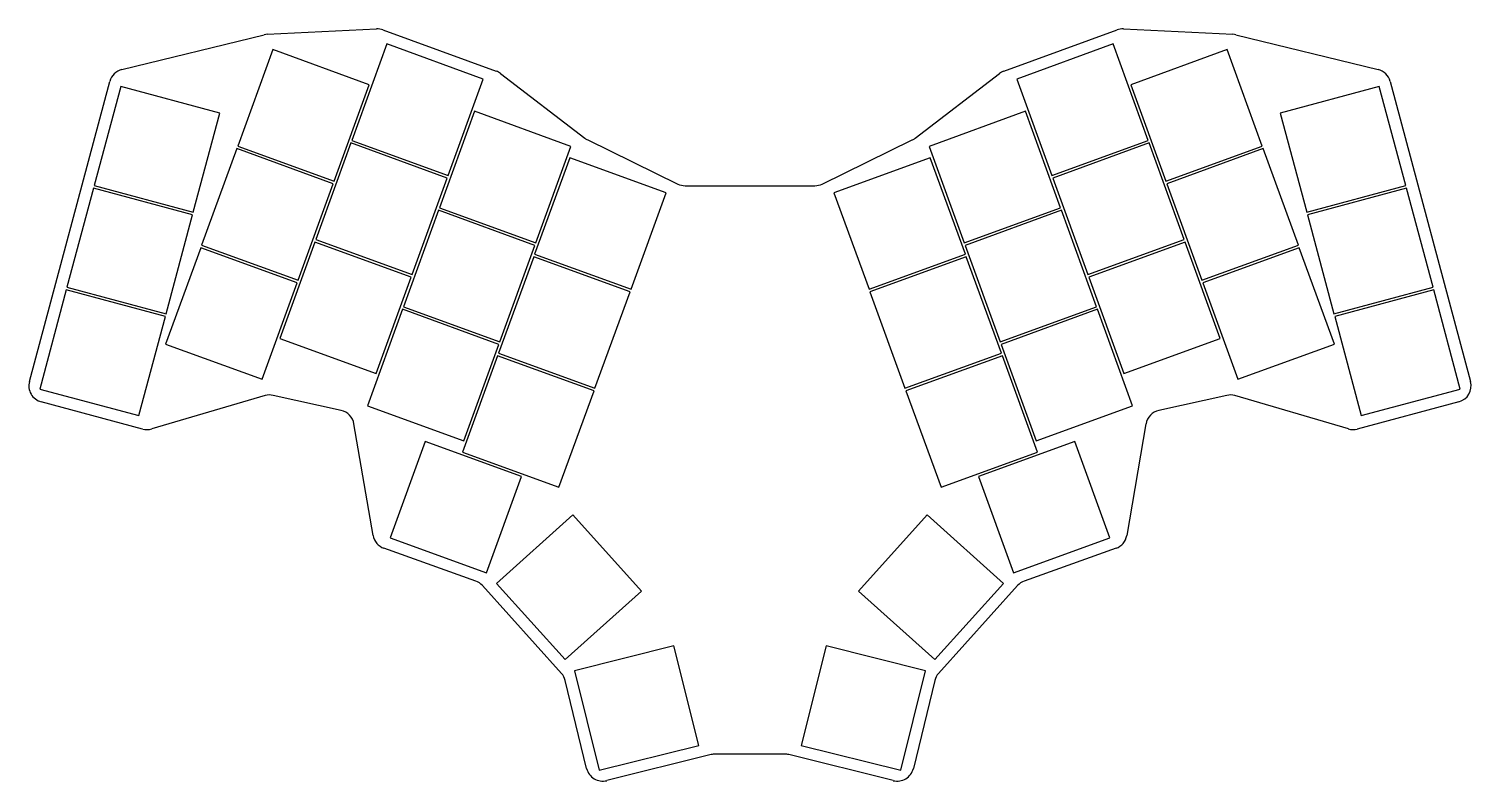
# Model space of a CAD drawing. Header units: millimetres. Extents: x 46 to 307, y -205 to -70.
import ezdxf

# ---------------------------------------------------------------- set-up
doc = ezdxf.new("R2010")
doc.units = ezdxf.units.MM

msp = doc.modelspace()

# ---------------------------------------------------------------- linework, layer by layer
for p, q in [((89.48, -70.73), (109.18, -69.75)), ((110.35, -69.93), (130.77, -77.36)), ((222.35, -77.36), (242.77, -69.93)), ((243.94, -69.75), (263.64, -70.73)), ((63.27, -77.08), (88.91, -70.81)), ((111.07, -72.48), (104.74, -89.86)), ((128.45, -78.81), (111.07, -72.48)), ((242.05, -72.48), (224.67, -78.81)), ((248.38, -89.86), (242.05, -72.48)), ((264.21, -70.81), (289.86, -77.08)), ((90.48, -73.5), (84.15, -90.88)), ((107.86, -79.83), (90.48, -73.5)), ((262.64, -73.5), (245.26, -79.83)), ((268.97, -90.88), (262.64, -73.5)), ((131.57, -77.8), (146.77, -89.47)), ((206.35, -89.47), (221.55, -77.8)), ((46.58, -133.33), (61.08, -79.22)), ((63.06, -80.14), (58.27, -98.01)), ((80.93, -84.93), (63.06, -80.14)), ((101.53, -97.21), (107.86, -79.83)), ((122.12, -96.19), (128.45, -78.81)), ((224.67, -78.81), (231, -96.19)), ((245.26, -79.83), (251.59, -97.21)), ((290.06, -80.14), (272.19, -84.93)), ((294.85, -98.01), (290.06, -80.14)), ((292.04, -79.22), (306.54, -133.33)), ((76.14, -102.79), (80.93, -84.93)), ((126.87, -84.62), (120.54, -102)), ((144.25, -90.94), (126.87, -84.62)), ((226.25, -84.62), (208.87, -90.94)), ((232.58, -102), (226.25, -84.62)), ((272.19, -84.93), (276.98, -102.79)), ((84.15, -90.88), (101.53, -97.21)), ((104.57, -90.33), (98.24, -107.72)), ((121.95, -96.66), (104.57, -90.33)), ((104.74, -89.86), (122.12, -96.19)), ((137.93, -108.33), (144.25, -90.94)), ((147.28, -89.79), (163.56, -97.73)), ((189.57, -97.73), (205.84, -89.79)), ((208.87, -90.94), (215.2, -108.33)), ((231, -96.19), (248.38, -89.86)), ((248.55, -90.33), (231.17, -96.66)), ((254.88, -107.72), (248.55, -90.33)), ((251.59, -97.21), (268.97, -90.88)), ((83.98, -91.35), (77.65, -108.74)), ((101.36, -97.68), (83.98, -91.35)), ((144.04, -92.99), (137.71, -110.38)), ((161.42, -99.32), (144.04, -92.99)), ((209.08, -92.99), (191.7, -99.32)), ((215.41, -110.38), (209.08, -92.99)), ((269.14, -91.35), (251.76, -97.68)), ((275.47, -108.74), (269.14, -91.35)), ((58.14, -98.49), (53.36, -116.36)), ((76.01, -103.28), (58.14, -98.49)), ((58.27, -98.01), (76.14, -102.79)), ((95.04, -115.06), (101.36, -97.68)), ((115.63, -114.05), (121.95, -96.66)), ((164.87, -98.04), (188.25, -98.04)), ((231.17, -96.66), (237.5, -114.05)), ((251.76, -97.68), (258.09, -115.06)), ((276.98, -102.79), (294.85, -98.01)), ((294.98, -98.49), (277.11, -103.28)), ((299.77, -116.36), (294.98, -98.49)), ((155.1, -116.71), (161.42, -99.32)), ((191.7, -99.32), (198.03, -116.71)), ((71.23, -121.15), (76.01, -103.28)), ((120.37, -102.47), (114.04, -119.85)), ((137.76, -108.8), (120.37, -102.47)), ((120.54, -102), (137.93, -108.33)), ((215.2, -108.33), (232.58, -102)), ((232.75, -102.47), (215.37, -108.8)), ((239.08, -119.85), (232.75, -102.47)), ((277.11, -103.28), (281.9, -121.15)), ((77.48, -109.21), (71.15, -126.59)), ((94.87, -115.53), (77.48, -109.21)), ((77.65, -108.74), (95.04, -115.06)), ((98.07, -108.19), (91.74, -125.57)), ((115.46, -114.52), (98.07, -108.19)), ((98.24, -107.72), (115.63, -114.05)), ((131.43, -126.18), (137.76, -108.8)), ((215.37, -108.8), (221.69, -126.18)), ((237.5, -114.05), (254.88, -107.72)), ((255.05, -108.19), (237.67, -114.52)), ((261.38, -125.57), (255.05, -108.19)), ((258.09, -115.06), (275.47, -108.74)), ((275.64, -109.21), (258.26, -115.53)), ((281.97, -126.59), (275.64, -109.21)), ((137.54, -110.85), (131.21, -128.23)), ((154.93, -117.18), (137.54, -110.85)), ((137.71, -110.38), (155.1, -116.71)), ((198.03, -116.71), (215.41, -110.38)), ((215.58, -110.85), (198.2, -117.18)), ((221.91, -128.23), (215.58, -110.85)), ((53.23, -116.84), (48.44, -134.71)), ((71.1, -121.63), (53.23, -116.84)), ((53.36, -116.36), (71.23, -121.15)), ((88.54, -132.92), (94.87, -115.53)), ((109.13, -131.9), (115.46, -114.52)), ((237.67, -114.52), (243.99, -131.9)), ((258.26, -115.53), (264.58, -132.92)), ((281.9, -121.15), (299.77, -116.36)), ((299.9, -116.84), (282.03, -121.63)), ((304.68, -134.71), (299.9, -116.84)), ((148.6, -134.56), (154.93, -117.18)), ((198.2, -117.18), (204.52, -134.56)), ((66.31, -139.5), (71.1, -121.63)), ((113.87, -120.32), (107.55, -137.71)), ((131.26, -126.65), (113.87, -120.32)), ((114.04, -119.85), (131.43, -126.18)), ((221.69, -126.18), (239.08, -119.85)), ((239.25, -120.32), (221.87, -126.65)), ((245.58, -137.71), (239.25, -120.32)), ((282.03, -121.63), (286.81, -139.5)), ((71.15, -126.59), (88.54, -132.92)), ((91.74, -125.57), (109.13, -131.9)), ((124.93, -144.04), (131.26, -126.65)), ((221.87, -126.65), (228.19, -144.04)), ((243.99, -131.9), (261.38, -125.57)), ((264.58, -132.92), (281.97, -126.59)), ((131.04, -128.7), (124.72, -146.09)), ((148.43, -135.03), (131.04, -128.7)), ((131.21, -128.23), (148.6, -134.56)), ((204.52, -134.56), (221.91, -128.23)), ((222.08, -128.7), (204.69, -135.03)), ((228.41, -146.09), (222.08, -128.7)), ((48.44, -134.71), (66.31, -139.5)), ((142.1, -152.41), (148.43, -135.03)), ((204.69, -135.03), (211.02, -152.41)), ((286.81, -139.5), (304.68, -134.71)), ((67.01, -141.92), (48.7, -137.01)), ((89.08, -135.89), (68.64, -141.9)), ((102.82, -138.56), (90.58, -135.84)), ((107.55, -137.71), (124.93, -144.04)), ((228.19, -144.04), (245.58, -137.71)), ((262.55, -135.84), (250.3, -138.56)), ((284.49, -141.9), (264.04, -135.89)), ((304.42, -137.01), (286.11, -141.92)), ((108.59, -161.1), (105.13, -140.98)), ((247.99, -140.98), (244.54, -161.1)), ((117.97, -144.16), (111.64, -161.55)), ((135.35, -150.49), (117.97, -144.16)), ((235.16, -144.16), (217.77, -150.49)), ((241.48, -161.55), (235.16, -144.16)), ((124.72, -146.09), (142.1, -152.41)), ((211.02, -152.41), (228.41, -146.09)), ((129.02, -167.87), (135.35, -150.49)), ((217.77, -150.49), (224.1, -167.87)), ((144.58, -157.37), (130.83, -169.75)), ((156.96, -171.12), (144.58, -157.37)), ((208.54, -157.37), (196.16, -171.12)), ((222.29, -169.75), (208.54, -157.37)), ((127.08, -169.34), (110.53, -163.42)), ((111.64, -161.55), (129.02, -167.87)), ((224.1, -167.87), (241.48, -161.55)), ((242.59, -163.42), (226.04, -169.34)), ((142.54, -185.97), (128.3, -170.15)), ((130.83, -169.75), (143.21, -183.5)), ((143.21, -183.5), (156.96, -171.12)), ((196.16, -171.12), (209.91, -183.5)), ((209.91, -183.5), (222.29, -169.75)), ((224.82, -170.15), (210.58, -185.97)), ((162.84, -181.02), (144.89, -185.49)), ((167.31, -198.97), (162.84, -181.02)), ((190.29, -181.02), (185.81, -198.97)), ((208.24, -185.49), (190.29, -181.02)), ((147.08, -203.12), (143.23, -187.27)), ((144.89, -185.49), (149.36, -203.44)), ((203.76, -203.44), (208.24, -185.49)), ((209.89, -187.27), (206.04, -203.12)), ((149.36, -203.44), (167.31, -198.97)), ((185.81, -198.97), (203.76, -203.44)), ((169.56, -200.62), (150.72, -205.32)), ((182.83, -200.53), (170.29, -200.53)), ((202.4, -205.32), (183.56, -200.62))]:
    msp.add_line(p, q)
for centre, start, end in [((109.33, -72.75), 70, 92.8337), ((243.8, -72.75), 87.1663, 110), ((89.63, -73.73), 92.8337, 103.74), ((263.5, -73.73), 76.26, 87.1663), ((63.98, -80), 103.74, 165), ((129.75, -80.18), 52.4744, 70), ((223.38, -80.18), 110, 127.5256), ((289.14, -80), 15, 76.26), ((148.6, -87.09), 232.4744, 243.991), ((204.53, -87.09), 296.009, 307.5256), ((164.87, -95.04), 243.991, 270), ((188.25, -95.04), 270, 296.009), ((49.48, -134.11), 165, 255), ((303.64, -134.11), 285, 15), ((89.93, -138.77), 77.4959, 106.3659), ((263.2, -138.77), 73.6341, 102.5041), ((102.17, -141.49), 9.7449, 77.4959), ((250.95, -141.49), 102.5041, 170.2551), ((67.79, -139.02), 255, 286.3659), ((285.33, -139.02), 253.6341, 285), ((111.54, -160.6), 189.7449, 250.3327), ((241.58, -160.6), 289.6673, 350.2551), ((126.07, -172.16), 42, 70.3327), ((227.05, -172.16), 109.6673, 138), ((140.32, -187.98), 13.6673, 42), ((212.81, -187.98), 138, 166.3327), ((170.29, -203.53), 90, 104), ((182.83, -203.53), 76, 90), ((150, -202.41), 193.6673, 284), ((203.12, -202.41), 256, 346.3327)]:
    msp.add_arc(centre, 3, start, end)

doc.saveas('drawing.dxf')
